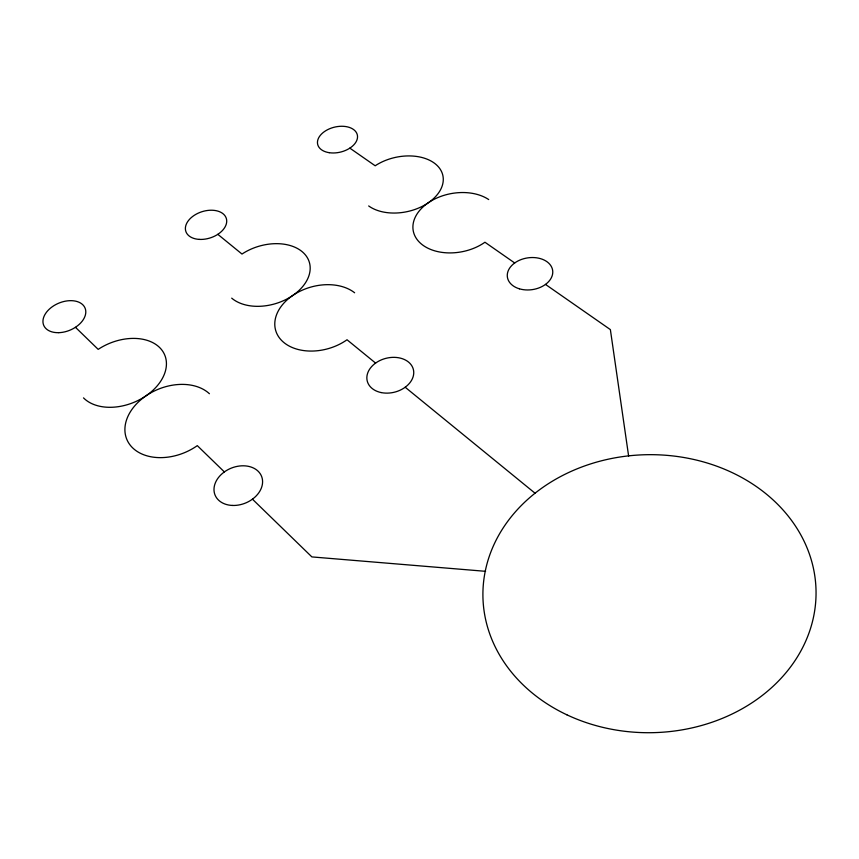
<?xml version="1.0" encoding="UTF-8"?>
<svg xmlns="http://www.w3.org/2000/svg" width="859" height="859" viewBox="0 0 859 859"><rect width="100%" height="100%" fill="white"/><g stroke="black" fill="none" stroke-linecap="round" stroke-linejoin="round"><path stroke-width="1.29" d="M485.582 571.321L311.881 556.911L252.449 499.186M349.849 148.135L375.179 165.776A42.392 27.746 -12.2 0 1 434.074 162.931A42.392 27.746 -12.2 0 1 427.535 203.282A43.809 29.582 -10.8 0 0 423.777 245.814A43.809 29.582 -10.8 0 0 484.938 242.238L514.702 262.972M545.497 284.415L610.373 329.609L628.638 456.15M217.821 234.335L241.991 254.049A44.174 29.861 -16.9 0 1 302.239 251.741A44.174 29.861 -16.9 0 1 291.899 296.044A45.613 31.987 -15.9 0 0 284.297 342.87A45.613 31.987 -15.9 0 0 347.025 339.767L375.598 363.089M405.19 387.237L535.039 493.206M75.452 327.3L98.184 349.366A46.569 31.923 -22.5 0 1 159.806 347.702A46.569 31.923 -22.5 0 1 145.064 396.461A46.569 31.923 -22.5 0 1 83.516 397.889M224.371 471.924L197.302 445.638A48.083 34.328 -22.3 0 1 132.973 448.183A48.083 34.328 -22.3 0 1 145.021 396.514A48.083 34.328 -22.3 0 1 209.413 393.723M354.627 292.769A45.613 31.987 -15.9 0 0 291.867 296.087A44.174 29.861 -16.9 0 1 231.705 298.148M488.696 199.556A43.809 29.582 -10.8 0 0 427.514 203.315A42.392 27.746 -12.2 0 1 368.672 205.945M519.405 288.817A22.882 16.042 -8.5 0 0 552.756 271.423A22.882 16.042 -8.5 0 0 517.88 261.018A22.882 16.042 -8.5 0 0 519.405 288.817M232.188 505.436A25.072 18.855 -21.9 0 0 261.716 476.713A25.072 18.855 -21.9 0 0 220.978 474.748A25.072 18.855 -21.9 0 0 232.188 505.436M566.865 714.806A166.582 139.018 -0.9 0 0 816.05 592.313A166.582 139.018 -0.9 0 0 565.523 474.018A166.582 139.018 -0.9 0 0 566.865 714.806M381.117 392.563A23.794 17.47 -14.1 0 0 413.576 370.465A23.794 17.47 -14.1 0 0 376.188 362.67A23.794 17.47 -14.1 0 0 381.117 392.563M58.831 332.669A22.398 14.624 -22.6 0 0 85.073 308.113A22.398 14.624 -22.6 0 0 49.21 309.24A22.398 14.624 -22.6 0 0 58.831 332.669M199.116 239.382A21.26 13.744 -17.8 0 0 226.379 218.626A21.26 13.744 -17.8 0 0 192.631 216.479A21.26 13.744 -17.8 0 0 199.116 239.382M329.201 152.687A20.391 12.831 -13.6 0 0 357.441 135.497A20.391 12.831 -13.6 0 0 325.829 130.675A20.391 12.831 -13.6 0 0 329.201 152.687"/></g></svg>
